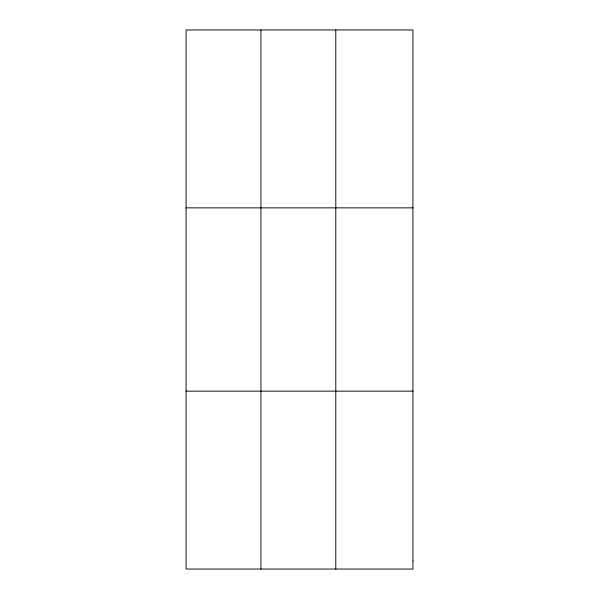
<?xml version="1.0" encoding="UTF-8"?>
<svg xmlns="http://www.w3.org/2000/svg" width="599" height="599" viewBox="0 0 599 599"><rect width="100%" height="100%" fill="white"/><g stroke="black" fill="none" stroke-linecap="round" stroke-linejoin="round"><path stroke-width="0.9" d="M260.932 29.95L260.932 569.05M335.799 29.95L335.799 569.05M186.064 207.853L412.936 207.853M186.064 391.147L412.936 391.147M412.936 560.964L412.936 569.05L186.064 569.05L186.064 29.95L412.936 29.95L412.936 560.964"/></g></svg>
